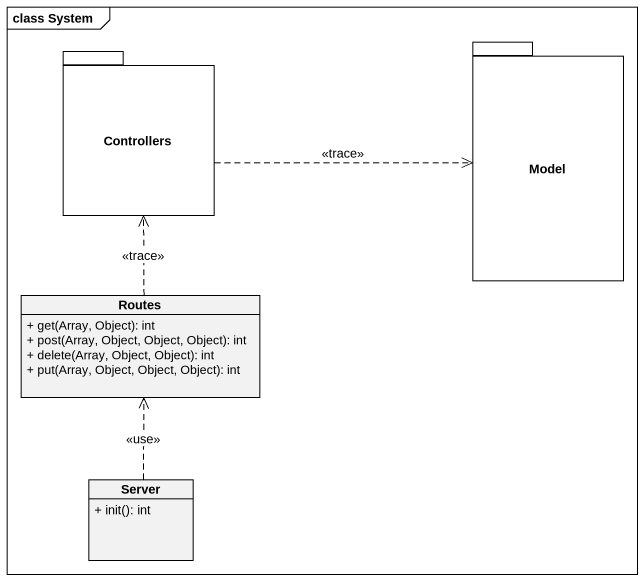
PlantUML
@startuml
mainframe class System
hide circle
hide empty members
skinparam classAttributeIconSize 0
package Controllers {
}
package Model {
}
class Routes {
  + get(Array, Object): int
  + post(Array, Object, Object, Object): int
  + delete(Array, Object, Object): int
  + put(Array, Object, Object, Object): int
}
class Server {
  + init(): int
}
Controllers .right.> Model : <<trace>>
Routes .up.> Controllers : <<trace>>
Server .up.> Routes : <<use>>
@enduml
